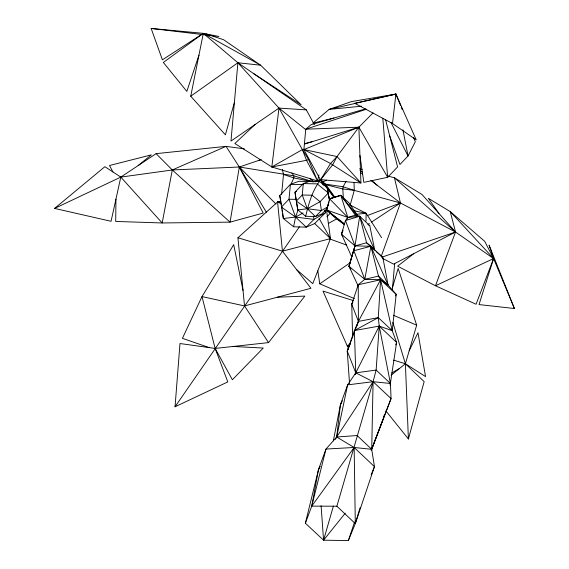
<?xml version="1.0" encoding="UTF-8"?>
<svg xmlns="http://www.w3.org/2000/svg" width="569" height="569" viewBox="0 0 569 569"><rect width="100%" height="100%" fill="white"/><g stroke="black" fill="none" stroke-linecap="round" stroke-linejoin="round"><path stroke-width="0.85" d="M115.941 199.157L115.706 221.448L162.165 222.963L230.054 222.138L263.191 213.069L239.329 167.009L226.057 146.361L156.112 153.644L120.806 177.101L54.596 208.418L111.062 221.298L120.806 177.101L104.881 166.696L54.596 208.418M366.009 221.192L366.087 213.275L349.715 204.819M349.551 383.641L347.254 351.109L354.387 330.561L379.224 326.101L376.137 370.056L373.086 381.699L336.692 437.013L325.98 449.055L318.512 469.461L305.375 523.203L323.569 540.201L348.37 540.55L355.305 523.629L374.452 466.637L371.721 449.318L391.059 398.584L390.448 383.485L379.224 326.101L378.278 317.623L380.59 279.728L378.485 276.1L370.867 246.242L366.571 242.75L359.686 216.263L355.362 215.118L347.815 217.45L345.468 220.509L341.457 234.158L351.67 256.719L349.01 266.328L358.171 285.972M243.02 290.403L233.71 244.677L201.995 296.577L215.146 348.434L227.799 381.913L175.053 406.778L179.982 343.527L215.146 348.434L268.54 342.602L304.849 296.086L277.252 297.238M392.311 290.489L394.68 263.312M323.412 185.195L303.896 149.583L304.401 144.106L358.875 127.193L373.029 112.911M281.584 194.477L283.497 174.47L282.359 169.47M335.397 439.332L336.692 437.013L340.44 404.666L347.616 384.872L355.774 372.851L379.224 326.101L392.219 330.681L396.607 342.417L390.092 385.22M392.496 123.501L354.686 103.273L395.917 94.07L416.245 139.903L392.496 123.501L395.917 94.07L351.514 101.581L329.11 109.397L312.815 123.217L333.953 118.032M318.932 174.911L317.538 180.914L271.833 166.959L278.988 108.096L237.892 62.761L203.311 33.343L151.155 28.45L162.4 59.823L203.311 33.343L218.937 36.494L151.155 28.45M357.787 215.8L348.918 202.827L340.831 195.295L329.636 198.858L326.57 209.94L347.815 217.45L359.686 216.263L355.006 245.922L349.01 266.328L350.867 269.286M305.375 523.203L311.748 506.133L318.512 469.461L320.24 466.367M333.327 440.875L340.44 404.666L342.36 400.69M234.392 102.477L225.395 134.832L190.736 96.211L203.311 33.343L163.339 62.448L186.824 91.389L198.944 55.172M383.947 415.654L383.414 418.265L371.721 449.318L354.153 447.476L325.98 449.055L311.748 506.133L336.876 506.211L355.305 523.629L360.07 507.754M325.055 210.181L325.447 212.735L314.543 223.645L306.236 227.152L293.597 226.761L295.581 217.073L298.234 209.548M371.208 474.731L374.452 466.637L354.153 447.476L336.692 437.013L347.616 384.872L373.086 381.699L390.448 383.485L390.334 381.763M327.218 208.496L321.784 213.937L315.446 216.561L305.674 216.284C308.562 204.257 312.018 191.355 319.479 181.426L327.331 187.813L329.487 200.473M385.867 410.889L408.393 438.976L424.161 381.635L405.398 363.755L393.599 360.127M350.276 204.712L354.281 190.359L354.01 182.635M345.234 513.188L323.569 540.201L333.406 506.047M408.393 438.976L405.398 363.755L416.672 325.162L398.165 268.447L392.61 287.011M350.269 267.494L349.01 266.328L355.006 245.922L345.468 220.509L359.686 216.263L369.8 225.701L374.793 250.41L359.686 216.263M336.876 506.211L373.086 381.699L355.774 372.851L347.254 351.109L353.762 333.783M344.252 224.62L334.679 217.415L326.57 209.94L329.024 201.874M351.67 256.719L355.006 245.922L366.571 242.75L372.901 248.646M344.281 224.264L326.57 209.94L328.149 205.011M352.595 336.357L351.734 304.251L358.228 284.756L364.772 279.336L378.485 276.1L388.079 285.048L396.195 294.358L392.219 330.681L378.278 317.623L358.406 321.4L354.387 330.561L355.774 372.851L355.191 374.459M348.37 540.55L354.544 522.1M356.678 326.407L358.406 321.4L380.59 279.728L388.079 285.048L382.83 257.423L370.867 246.242L355.006 245.922L341.457 234.158L342.972 230.182M395.633 295.972L396.195 294.358L380.59 279.728L364.772 279.336L349.01 266.328M381.13 256.697L400.448 202.962L394.431 177.763L387.631 176.006M395.711 344.871L396.607 342.417L379.224 326.101M355.618 328.825L358.406 321.4L358.228 284.756L380.59 279.728L392.219 330.681L391.941 328.989M347.211 219.044L347.815 217.45L340.831 195.295L330.006 198.645L328.498 197.848M371.166 450.328L391.059 398.584L373.086 381.699L371.721 449.318L357.076 435.534L336.692 437.013M326.378 208.972L330.468 238.61L312.751 283.661L296.534 269.528M347.254 351.109L350.284 343.79M290.979 184.335L293.839 177.912L293.803 175.814L291.861 172.948M342.872 231.035L341.457 234.158L342.844 236.419M355.006 374.445L355.774 372.851L376.137 370.056L390.448 383.485M409.168 350.853L417.98 332.723L425.548 376.586L405.398 363.755L392.83 322.395M358.406 321.4L351.734 304.251L352.958 301.911M385.547 119.568L397.596 166.923L387.667 177.3L358.875 127.193L337.033 156.546L332.709 164.761L320.696 179.655L315.198 181.845M346.023 181.298L343.128 186.788L342.808 188.965L343.32 197.756M340.44 404.666L341.798 402.418M175.053 406.778L299.401 226.811M351.734 304.251L352.737 302.829M311.748 506.133L354.153 447.476L355.305 523.629M318.512 469.461L319.515 468.067M333.882 197.386L320.696 179.655L360.945 182.99L337.033 156.546L330.539 163.488L320.696 179.655L314.493 181.724M326.94 216.775L330.518 212.998M293.597 226.761L283.341 218.496L279.777 195.551L290.425 184.349L298.931 181.298L311.52 181.539M255.004 124.568L234.862 143.523L271.833 166.959L306.506 160.323L308.569 159.519L317.538 180.914L306.506 160.323L302.381 149.597L278.988 108.096L230.986 141.062L237.892 62.761L260.623 65.193L301.143 104.803L253.76 73.686M268.54 342.602L244.521 305.937L237.942 237.764L277.572 201.988L281.008 201.213M138.175 165.565L151.354 154.86L109.511 165.515L112.968 171.98M391.131 375.177L405.398 363.755M413.67 253.724L397.596 266.185L435.477 285.759L476.068 304.251L493.586 258.561L489.084 245.097L514.404 308.519L479.027 304.579L493.586 258.561L484.71 241.32L450.228 211.568L428.365 198.325L438.948 213.453M350.056 343.79L347.232 345.881L348.427 348.235M190.736 96.211L237.892 62.761L306.35 109.888L314.358 124.703M317.808 270.78L319.778 283.831L350.39 262.594M367.88 224.513L369.359 223.532M371.578 222.066L400.448 202.962L455.541 232.017L493.586 258.561L514.404 308.519M327.296 207.159L321.428 210.544L315.446 216.561L307.317 208.745L296.342 201.106L294.991 192.237L303.291 183.588L309.742 181.241L319.479 181.426M391.714 372.972L399.388 368.563M271.833 166.959L302.381 149.597L304.109 149.313M296.47 191.419L294.991 192.237L297.786 209.911L305.674 216.284M303.113 212.913L295.581 217.073L283.341 218.496L282.729 213.29M328.327 223.489L336.869 218.759M354.387 330.561L378.278 317.623M323.277 181.76L326.45 180.231M258.739 160.422L260.353 159.683M303.896 149.583L358.875 127.193L360.945 182.99L330.539 163.488L303.896 149.583L337.033 156.546M367.254 215.601L400.448 202.962L370.832 180.416M381.678 257.238L455.541 232.017L450.228 211.568L493.586 258.561L435.477 285.759L455.541 232.017L421.942 194.427L394.431 177.763L455.541 232.017L393.606 264.123L382.34 258.298M261.242 159.569L239.329 167.009L172.307 169.975L120.806 177.101L162.165 222.963L172.307 169.975L226.057 146.361L244.357 148.879M366.464 109.212L305.766 129.199L304.436 143.665L312.189 141.688M357.424 215.992L340.831 195.295L329.636 198.858L347.815 217.45M365.462 108.899L311.129 124.647L305.766 129.199L358.875 127.193M319.223 218.588L330.468 238.61L282.444 251.185L237.942 237.764M400.597 105.578L395.917 94.07L329.11 109.397L361.507 106.204M356.4 214.285L366.087 213.275L381.564 237.657M303.277 184.605L290.425 184.349L288.981 199.207L295.581 217.073L306.236 227.152L313.96 219.399L325.447 212.735L325.013 210.26M295.802 199.37L288.981 199.207L281.385 207.109L295.581 217.073L313.96 219.399L313.441 216.12M233.141 346.464L263.241 348.05L232.38 379.751L215.146 348.434M306.35 109.888L278.988 108.096L305.802 129.689M400.448 202.962L354.281 190.359L342.808 188.965L325.987 184.769M156.112 153.644L172.307 169.975L230.054 222.138L239.329 167.009L293.803 175.814L313.59 181.902M324.366 183.943L343.128 186.788L354.281 190.359M209.172 347.595L182.414 338.342L201.995 296.577L244.521 305.937L310.937 288.284L282.444 251.185L277.572 201.988L281.058 202.521M312.701 181.803L293.839 177.912L283.497 174.47M353.413 210.601L366.087 213.275M359.594 168.773L362.147 169.427M348.918 346.4L347.232 345.881L323 291.108L353.555 300.631M205.935 33.87L223.638 39.73L260.623 65.193L205.629 34.631M329.359 238.802L346.706 245.09M393.464 315.311L416.672 325.162M319.778 283.831L354.53 298.682M277.572 201.988L281.534 203.887M333.334 196.369L334.892 197.173M368.292 224.769L369.8 225.701M360.412 172.478L362.496 174.064M326.57 209.94L344.33 223.731M309.614 178.317L313.732 181.611M376.137 251.583L382.83 257.423M359.878 170.074L362.524 172.4M371.792 180.529L377.083 185.174M314.529 223.375L330.468 238.61M275.908 204.008L239.329 167.009L266.335 212.209M328.804 197.407L330.006 198.645L328.455 195.48M373.677 249.222L370.867 246.242L353.897 250.737L364.772 279.336L370.867 246.242L388.079 285.048M334.608 197.329L320.696 179.655L325.845 184.448L334.764 197.208M340.831 195.295L355.362 215.118M302.381 149.597L308.569 159.519M390.846 122.257L408.051 155.991L399.943 164.469L389.673 135.785M401.266 107.221L402.269 109.689M413.635 137.634L415.306 141.745L408.051 155.991L402.923 129.832M395.917 94.07L396.429 96.687M279.777 195.551L280.787 201.447M281.079 203.133L281.363 204.819M281.655 206.504L281.947 208.183M282.231 209.869L282.523 211.554M327.331 187.813L328.377 194.847M359.928 155.444L363.819 182.379L387.667 177.3L382.802 118.302M321.101 505.713L323.569 540.201M303.291 183.588L302.246 195.003L307.317 208.745L321.428 210.544L320.07 201.689L312.104 195.231L302.246 195.003L296.342 201.106L297.786 209.911L307.317 208.745L320.07 201.689L328.37 192.976L317.168 183.865L303.291 183.588"/></g></svg>
